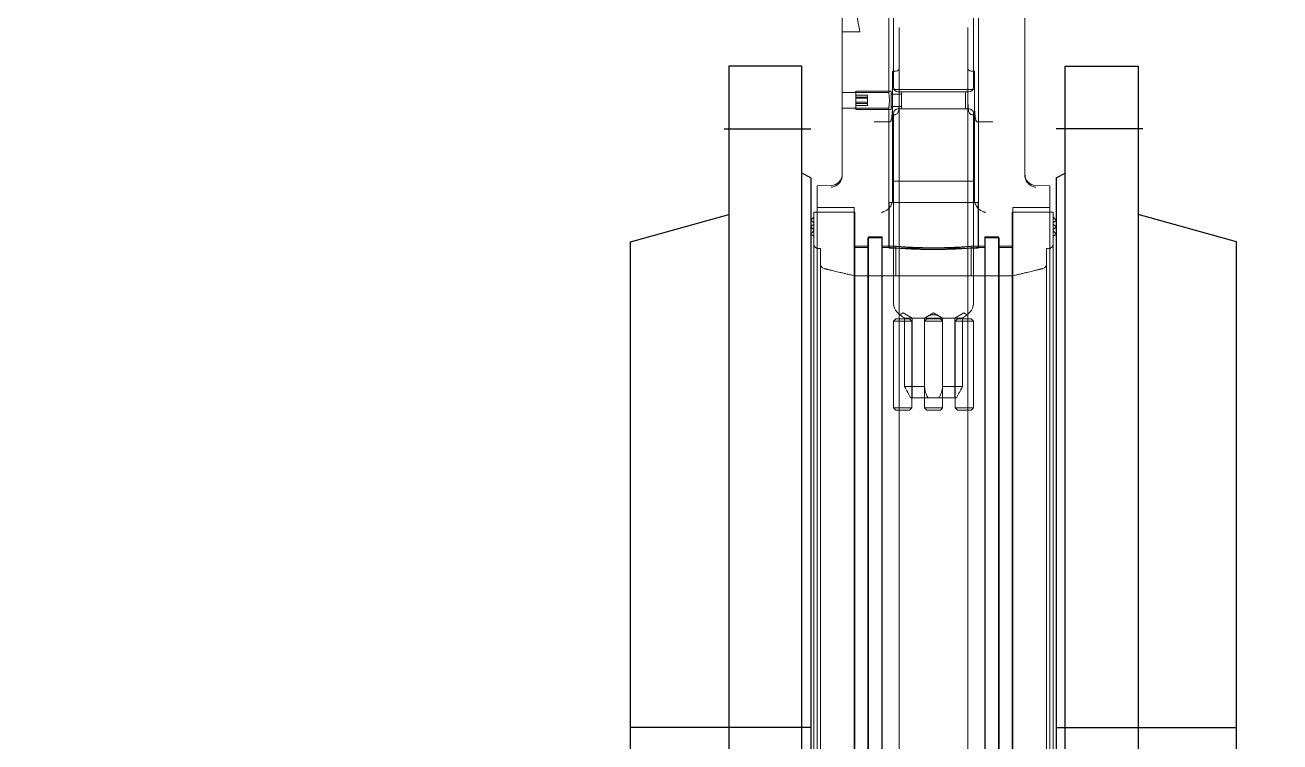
# Model space of a CAD drawing. Header units: metres. Extents: x -2077 to 53851, y -33309 to 16054.
# Drawn here: x 48863 to 49413, y -7554 to -7240 of the extents above; entities that cross this region are included whole.
import ezdxf

# ---------------------------------------------------------------- set-up
doc = ezdxf.new("R2010")
doc.units = ezdxf.units.M

# ---------------------------------------------------------------- blocks, each defined once
blk = doc.blocks.new('A$C6430760E')
at = {"color": 0, "linetype": 'Continuous', "lineweight": 0, "extrusion": (2.28848e-17, 1, 0)}
for p, q in [((-19.65, 278.4), (-19.65, 375.7)), ((19.65, 210.5), (19.65, 375.7)), ((-40, 361.95), (-40, 305)), ((-17.5, 280.75), (-17.5, 341)), ((17.5, 280.75), (17.5, 341)), ((40, 328), (40, 242.22)), ((-40, 305), (-40, 242.22)), ((-40, 305), (-32.29, 305)), ((-15, 296.81), (-15, 298.92)), ((15, 298.92), (15, 296.81)), ((-15, 274.06), (-15, 296.81)), ((15, 296.81), (15, 274.06)), ((-16.4, 287.81), (-18, 287.81)), ((-18, 264.81), (-18, 287.81)), ((18, 287.81), (16.4, 287.81)), ((18, 264.81), (18, 287.81)), ((-40, 278.4), (-19.65, 278.4)), ((-34, 279), (-31.17, 279)), ((-34, 277.29), (-34, 275.87)), ((-29, 277.29), (-34, 277.29)), ((-34, 276.42), (-34, 277.29)), ((-29, 276.42), (-34, 276.42)), ((-34, 274.13), (-34, 276.42)), ((-29, 275.87), (-34, 275.87)), ((-34, 275.87), (-34, 273.58)), ((-31.17, 279), (-31.17, 279)), ((-31.17, 279), (-28.54, 279)), ((-29, 277.29), (-29, 275.87)), ((-29, 276.42), (-29, 277.29)), ((-29, 274.13), (-29, 276.42)), ((-29, 275.87), (-29, 273.58)), ((-28.54, 279), (-28.54, 279)), ((-28.54, 279), (-18.5, 279)), ((18, 279.71), (-18, 279.71)), ((-18, 277.75), (-14.5, 277.75)), ((-15.5, 278.75), (0, 278.75)), ((-14, 271.25), (-14, 278.75)), ((0, 278.75), (15.5, 278.75)), ((14, 271.25), (14, 278.75)), ((-40, 271.6), (-19.65, 271.6)), ((-34, 272.71), (-34, 274.13)), ((-29, 274.13), (-34, 274.13)), ((-29, 273.58), (-34, 273.58)), ((-34, 273.58), (-34, 272.71)), ((-29, 272.71), (-34, 272.71)), ((-34, 271), (-29.64, 271)), ((-29.64, 271), (-29.64, 271)), ((-29.64, 271), (-27.04, 271)), ((-29, 272.71), (-29, 274.13)), ((-29, 273.58), (-29, 272.71)), ((-27.04, 271), (-27.04, 271)), ((-27.04, 271), (-18.5, 271)), ((-19.65, 210.5), (-19.65, 271.6)), ((-18, 272.25), (-14.5, 272.25)), ((-15.5, 271.25), (0, 271.25)), ((-15, 230.29), (-15, 274.06)), ((0, 271.25), (15.5, 271.25)), ((15, 274.06), (15, 230.29)), ((-26, 265.5), (-19.15, 265.5)), ((-17.82, 268.56), (-18, 268.56)), ((-18, 231.42), (-18, 264.81)), ((-17.82, 268.56), (-17.82, 268.56)), ((-17.5, 185.77), (-17.5, 269.25)), ((17.5, 185.77), (17.5, 269.25)), ((18, 268.56), (17.82, 268.56)), ((18, 231.42), (18, 264.81)), ((19.15, 265.5), (26, 265.5)), ((-51, 237.5), (-44.83, 237.72)), ((-51, 237.5), (-51, 0)), ((18, 239.55), (-18, 239.55)), ((51, 237.5), (44.83, 237.72)), ((51, 237.5), (51, 0)), ((-52.5, 226), (-52.5, 0)), ((-52.5, 226), (-51, 226)), ((-51, 228), (-34.75, 228)), ((-51, 226), (-34.5, 226)), ((-34.75, 228), (-34.75, 0)), ((-34.5, 226), (-34.5, 0)), ((-19.5, 230.15), (0, 230.15)), ((-19.5, 227.66), (-19.5, 230.15)), ((-19.5, 227.66), (-19.5, 227.66)), ((-19.5, 210.15), (-19.5, 227.66)), ((-17.5, 210.15), (-17.5, 230.15)), ((-15, 216.54), (-15, 230.29)), ((0, 230.15), (19.5, 230.15)), ((15, 230.29), (15, 216.54)), ((17.5, 210.15), (17.5, 230.15)), ((19.5, 227.66), (19.5, 230.15)), ((19.5, 227.66), (19.5, 227.66)), ((19.5, 210.15), (19.5, 227.66)), ((34.5, 226), (34.5, 0)), ((34.5, 226), (51, 226)), ((34.75, 228), (34.75, 0)), ((34.75, 228), (51, 228)), ((51, 226), (52.5, 226)), ((52.5, 226), (52.5, 0)), ((-53.75, 222.5), (-52.5, 223.75)), ((-53.75, 222.5), (-53.75, 0)), ((-52.5, 221.25), (-53.75, 222.5)), ((-53.75, 219.5), (-52.5, 220.75)), ((53.75, 222.5), (52.5, 223.75)), ((52.5, 221.25), (53.75, 222.5)), ((53.75, 219.5), (52.5, 220.75)), ((53.75, 222.5), (53.75, 0)), ((-52.5, 218.25), (-53.75, 219.5)), ((-53.75, 216.5), (-52.5, 217.75)), ((-52.5, 215.25), (-53.75, 216.5)), ((-28.78, 214.7), (-28.78, 0)), ((-28.78, 214.7), (-22.58, 214.7)), ((-28.5, 215.2), (-28.5, 0)), ((-28.5, 215.2), (-22.5, 215.2)), ((-22.58, 214.7), (-22.58, 0)), ((-22.5, 215.2), (-22.5, 0)), ((-15, -216.54), (-15, 216.54)), ((15, 216.54), (15, -216.54)), ((22.5, 215.2), (22.5, 0)), ((22.5, 215.2), (28.5, 215.2)), ((22.58, 214.7), (22.58, 0)), ((22.58, 214.7), (28.78, 214.7)), ((28.5, 215.2), (28.5, 0)), ((28.78, 214.7), (28.78, 0)), ((52.5, 218.25), (53.75, 219.5)), ((53.75, 216.5), (52.5, 217.75)), ((52.5, 215.25), (53.75, 216.5)), ((-50.5, 210), (-49.5, 210)), ((-49.5, 210), (-49.5, 0)), ((-34.75, 210.5), (-28.78, 210.5)), ((-34.5, 211), (-28.5, 211)), ((-22.58, 210.5), (-19.65, 210.5)), ((-22.5, 211), (-16.5, 211)), ((-19.5, 210.15), (0, 210.15)), ((-16.5, 198), (-16.5, 211)), ((0, 210.15), (19.5, 210.15)), ((16.5, 198), (16.5, 211)), ((16.5, 211), (22.5, 211)), ((19.65, 210.5), (22.58, 210.5)), ((28.5, 211), (34.5, 211)), ((28.78, 210.5), (34.75, 210.5)), ((49.5, 210), (49.5, 0)), ((49.5, 210), (50.5, 210)), ((34.5, 198), (-34.5, 198)), ((-14.78, 180.98), (-16.04, 182.24)), ((-13.35, 181.81), (-14.78, 180.98)), ((-13.35, 181.81), (-9.35, 179.5)), ((0, 181.81), (-3.24, 179.94)), ((0, 181.81), (3.24, 179.94)), ((13.35, 181.81), (9.35, 179.5)), ((13.35, 181.81), (14.78, 180.98)), ((14.78, 180.98), (16.04, 182.24)), ((-16.55, 179.22), (-17.55, 178.22)), ((-17.55, 178.22), (-14.14, 178.22)), ((-17.55, 140.22), (-17.55, 178.22)), ((-16.55, 179.22), (-14, 179.22)), ((-14.14, 178.22), (-9.55, 178.22)), ((-14, 179.22), (-10.55, 179.22)), ((-12.7, 179.5), (-12.7, 149.5)), ((-12.7, 179.5), (-3.95, 179.5)), ((-10.55, 179.22), (-9.55, 178.22)), ((-9.55, 140.22), (-9.55, 178.22)), ((-9.35, 144.5), (-9.35, 179.5)), ((-3, 179.22), (-4, 178.22)), ((-4, 178.22), (-1.02, 178.22)), ((-4, 140.22), (-4, 178.22)), ((-3.95, 149.5), (-3.95, 179.5)), ((0, 179.5), (-3.95, 179.5)), ((-3.24, 179.94), (-3.24, 179.94)), ((-3, 179.22), (-0.76, 179.22)), ((-1.02, 178.22), (4, 178.22)), ((-0.76, 179.22), (3, 179.22)), ((3.95, 179.5), (0, 179.5)), ((3, 179.22), (4, 178.22)), ((3.95, 179.5), (3.95, 149.5)), ((3.95, 179.5), (12.7, 179.5)), ((4, 140.22), (4, 178.22)), ((9.35, 144.5), (9.35, 179.5)), ((10.55, 179.22), (9.55, 178.22)), ((9.55, 178.22), (12.96, 178.22)), ((9.55, 140.22), (9.55, 178.22)), ((10.55, 179.22), (13.1, 179.22)), ((12.7, 149.5), (12.7, 179.5)), ((12.96, 178.22), (17.55, 178.22)), ((13.1, 179.22), (16.55, 179.22)), ((16.55, 179.22), (17.55, 178.22)), ((17.55, 140.22), (17.55, 178.22)), ((-12.7, 149.5), (-3.95, 149.5)), ((3.95, 149.5), (12.7, 149.5)), ((-10.14, 144.5), (-2.38, 144.5)), ((2.38, 144.5), (-2.38, 144.5)), ((2.38, 144.5), (10.14, 144.5)), ((-17.55, 140.22), (-14.14, 140.22)), ((-16.55, 139.22), (-17.55, 140.22)), ((-16.55, 139.22), (-14, 139.22)), ((-14.14, 140.22), (-9.55, 140.22)), ((-14, 139.22), (-10.55, 139.22)), ((-10.55, 139.22), (-9.55, 140.22)), ((-4, 140.22), (-1.02, 140.22)), ((-3, 139.22), (-4, 140.22)), ((-3, 139.22), (-0.76, 139.22)), ((-1.02, 140.22), (4, 140.22)), ((-0.76, 139.22), (3, 139.22)), ((3, 139.22), (4, 140.22)), ((9.55, 140.22), (12.96, 140.22)), ((10.55, 139.22), (9.55, 140.22)), ((10.55, 139.22), (13.1, 139.22)), ((12.96, 140.22), (17.55, 140.22)), ((13.1, 139.22), (16.55, 139.22)), ((16.55, 139.22), (17.55, 140.22)), ((-53.75, 0), (-53.75, -222.5)), ((-52.5, 0), (-52.5, -226)), ((-51, 0), (-51, -237.5)), ((-49.5, 0), (-49.5, -210)), ((-34.75, 0), (-34.75, -228)), ((-34.5, 0), (-34.5, -226)), ((-28.78, 0), (-28.78, -214.7)), ((-28.5, 0), (-28.5, -215.2)), ((-22.58, 0), (-22.58, -214.7)), ((-22.5, 0), (-22.5, -215.2)), ((22.5, 0), (22.5, -215.2)), ((22.58, 0), (22.58, -214.7)), ((28.5, 0), (28.5, -215.2)), ((28.78, 0), (28.78, -214.7)), ((34.5, 0), (34.5, -226)), ((34.75, 0), (34.75, -228)), ((49.5, 0), (49.5, -210)), ((51, 0), (51, -237.5)), ((52.5, 0), (52.5, -226)), ((53.75, 0), (53.75, -222.5))]:
    blk.add_line(p, q, dxfattribs=at)
at = {"color": 0, "linetype": 'Continuous', "lineweight": 0}
for centre, radius, start, end in [((-16.4, 289.21), 1.4, 270, 0), ((16.4, 289.21), 1.4, 180, 270), ((-15.5, 280.75), 2, 180, 270), ((15.5, 280.75), 2, 270, 0), ((-15.5, 269.25), 2, 90, 180), ((15.5, 269.25), 2, 0, 90), ((-45, 242.71), 5, 272, 0), ((45, 242.71), 5, 180, 268), ((-50.5, 212), 2, 180, 270), ((50.5, 212), 2, 270, 0), ((-47.5, 203.19), 2, 180, 256.4645), ((47.5, 203.19), 2, 283.5355, 0), ((-12.5, 185.77), 5, 180, 225), ((12.5, 185.77), 5, 315, 0)]:
    blk.add_arc(centre, radius, start, end, dxfattribs=at)
for centre, major_axis, ratio, start_param, end_param in [((-34, 275), (0, -4), 0.000019, 1.957862, 5.099455), ((-34, 275), (0, -4), 0.000019, 5.099455, 8.241048), ((-18.5, 275), (0, -4), 0.000019, 1.957862, 5.099455), ((-18.5, 275), (0, -4), 0.000019, 5.099455, 8.241048), ((-17.18, 270.04), (-0.36, 1.35), 0.53579, 3.141704, 3.141705), ((-17.18, 270.04), (-0.36, 1.35), 0.53579, 3.141704, 3.141705), ((17.18, 270.04), (0.36, 1.35), 0.53579, 3.14148, 3.141482), ((17.18, 270.04), (0.36, 1.35), 0.53579, 3.14148, 3.141482)]:
    blk.add_ellipse(centre, major_axis=major_axis, ratio=ratio, start_param=start_param, end_param=end_param, dxfattribs=at)
for points in [[(-32.29, 305), (-33.27, 310.16), (-34.24, 315.33), (-35.2, 320.5)], [(-26, 265.5), (-26, 265.5), (-26.01, 265.5), (-26.01, 265.5)], [(-16.82, 268.69), (-17.15, 268.6), (-17.49, 268.56), (-17.82, 268.56)], [(-17.82, 268.56), (-17.82, 268.56), (-17.82, 268.56), (-17.82, 268.56)], [(17.82, 268.56), (17.49, 268.56), (17.15, 268.6), (16.82, 268.69)], [(17.82, 268.56), (17.82, 268.56), (17.82, 268.56), (17.82, 268.56)], [(26.01, 265.5), (26.01, 265.5), (26, 265.5), (26, 265.5)], [(-40, 242.22), (-40, 242.15), (-40, 242.09), (-40, 242.02)], [(40, 242.02), (40, 242.09), (40, 242.15), (40, 242.22)], [(-13.35, 179.94), (-13.14, 179.8), (-12.93, 179.65), (-12.7, 179.5)], [(12.7, 179.5), (12.93, 179.65), (13.14, 179.8), (13.35, 179.94)]]:
    blk.add_open_spline(points, degree=3, dxfattribs=at)
for points, knots in [([(-15, 298.92), (-15, 299.09), (-15, 299.41), (-15, 300.08), (-15, 300.34), (-15, 300.92), (-15, 301.24), (-15, 301.94), (-15, 302.32), (-15, 303.13), (-15, 303.56), (-15, 304.46), (-15, 304.93), (-15, 305.92), (-15, 306.43), (-15, 306.96)], [0, 0, 0, 0, 0.00330021, 0.00330021, 0.00495031, 0.00495031, 0.00660042, 0.00660042, 0.00825052, 0.00825052, 0.00990063, 0.00990063, 0.01155073, 0.01155073, 0.01320084, 0.01320084, 0.01320084, 0.01320084]), ([(15, 306.96), (15, 306.43), (15, 305.92), (15, 304.94), (15, 304.47), (15, 303.56), (15, 303.13), (15, 302.32), (15, 301.94), (15, 301.42), (15, 301.25), (15, 300.93), (15, 300.78), (15, 300.34), (15, 300.08), (15, 299.64), (15, 299.45), (15, 299.13), (15, 299.01), (15, 298.92)], [0.00357941, 0.00357941, 0.00357941, 0.00357941, 0.00522775, 0.00522775, 0.00687608, 0.00687608, 0.00852442, 0.00852442, 0.01017275, 0.01017275, 0.01099692, 0.01099692, 0.01182109, 0.01182109, 0.01346942, 0.01346942, 0.01511776, 0.01511776, 0.01676609, 0.01676609, 0.01676609, 0.01676609]), ([(-19.65, 271.6), (-19.65, 271.6), (-19.65, 271.62), (-19.63, 271.71), (-19.62, 271.77), (-19.59, 271.95), (-19.58, 272.05), (-19.54, 272.3), (-19.52, 272.44), (-19.48, 272.75), (-19.46, 272.92), (-19.43, 273.3), (-19.41, 273.49), (-19.38, 273.9), (-19.37, 274.12), (-19.36, 274.56), (-19.35, 274.78), (-19.35, 275.22), (-19.36, 275.45), (-19.37, 275.88), (-19.38, 276.1), (-19.41, 276.51), (-19.43, 276.71), (-19.46, 277.07), (-19.48, 277.25), (-19.52, 277.56), (-19.54, 277.7), (-19.58, 277.95), (-19.59, 278.06), (-19.62, 278.23), (-19.63, 278.29), (-19.65, 278.38), (-19.65, 278.4), (-19.65, 278.4)], [0, 0, 0, 0, 0.00066563, 0.00066563, 0.00133125, 0.00133125, 0.00199688, 0.00199688, 0.0026625, 0.0026625, 0.00332813, 0.00332813, 0.00399375, 0.00399375, 0.00465938, 0.00465938, 0.005325, 0.005325, 0.00599063, 0.00599063, 0.00665625, 0.00665625, 0.00732188, 0.00732188, 0.0079875, 0.0079875, 0.00865313, 0.00865313, 0.00931875, 0.00931875, 0.00998438, 0.00998438, 0.01065001, 0.01065001, 0.01065001, 0.01065001]), ([(-19.65, 278.4), (-19.65, 278.4), (-19.65, 278.38), (-19.63, 278.29), (-19.62, 278.23), (-19.59, 278.06), (-19.58, 277.95), (-19.54, 277.7), (-19.52, 277.56), (-19.48, 277.25), (-19.46, 277.07), (-19.43, 276.71), (-19.41, 276.51), (-19.38, 276.1), (-19.37, 275.88), (-19.36, 275.45), (-19.35, 275.23), (-19.35, 274.78), (-19.36, 274.56), (-19.37, 274.12), (-19.38, 273.9), (-19.41, 273.49), (-19.43, 273.3), (-19.46, 272.93), (-19.48, 272.75), (-19.52, 272.44), (-19.54, 272.3), (-19.58, 272.05), (-19.59, 271.95), (-19.62, 271.78), (-19.63, 271.71), (-19.65, 271.62), (-19.65, 271.6), (-19.65, 271.6)], [0.01065001, 0.01065001, 0.01065001, 0.01065001, 0.01131546, 0.01131546, 0.01198092, 0.01198092, 0.01264638, 0.01264638, 0.01331184, 0.01331184, 0.0139773, 0.0139773, 0.01464275, 0.01464275, 0.01530821, 0.01530821, 0.01597367, 0.01597367, 0.01663913, 0.01663913, 0.01730459, 0.01730459, 0.01797004, 0.01797004, 0.0186355, 0.0186355, 0.01930096, 0.01930096, 0.01996642, 0.01996642, 0.02063188, 0.02063188, 0.02129734, 0.02129734, 0.02129734, 0.02129734]), ([(-18.5, 276.23), (-18.5, 276.55), (-18.5, 276.86), (-18.5, 277.39), (-18.5, 277.61), (-18.5, 277.97), (-18.5, 278.1), (-18.5, 278.19), (-18.5, 278.21), (-18.5, 278.23), (-18.5, 278.24), (-18.5, 278.24), (-18.5, 278.25), (-18.5, 278.25), (-18.5, 278.25), (-18.5, 278.25), (-18.5, 278.25), (-18.5, 278.25), (-18.5, 278.25), (-18.5, 278.25), (-18.5, 278.25), (-18.5, 278.25), (-18.5, 278.25), (-18.5, 278.25), (-18.5, 278.25), (-18.5, 278.24), (-18.5, 278.24), (-18.5, 278.24), (-18.5, 278.24), (-18.5, 278.22), (-18.5, 278.2), (-18.49, 278.16), (-18.49, 278.15), (-18.47, 278.08), (-18.45, 278.03), (-18.39, 277.94), (-18.36, 277.9), (-18.27, 277.83), (-18.23, 277.8), (-18.13, 277.76), (-18.07, 277.75), (-18.01, 277.75), (-18.01, 277.75), (-18, 277.75)], [0, 0, 0, 0, 1.053939, 1.053939, 2.088838, 2.088838, 3.124406, 3.124406, 3.422396, 3.422396, 3.595957, 3.595957, 3.72611, 3.72611, 3.774909, 3.774909, 3.786733, 3.786733, 3.811514, 3.811514, 3.81838, 3.81838, 3.824911, 3.824911, 3.828201, 3.828201, 3.831519, 3.831519, 3.838138, 3.838138, 3.890573, 3.890573, 3.946277, 3.946277, 4.107791, 4.107791, 4.267025, 4.267025, 4.426346, 4.426346, 4.585664, 4.585664, 4.606388, 4.606388, 4.606388, 4.606388]), ([(-18, 272.25), (-18.05, 272.25), (-18.11, 272.24), (-18.21, 272.21), (-18.26, 272.18), (-18.34, 272.12), (-18.38, 272.08), (-18.44, 271.99), (-18.46, 271.94), (-18.49, 271.87), (-18.49, 271.84), (-18.5, 271.8), (-18.5, 271.79), (-18.5, 271.77), (-18.5, 271.76), (-18.5, 271.76), (-18.5, 271.76), (-18.5, 271.76), (-18.5, 271.76), (-18.5, 271.75), (-18.5, 271.75), (-18.5, 271.75), (-18.5, 271.75), (-18.5, 271.75), (-18.5, 271.75), (-18.5, 271.75), (-18.5, 271.75), (-18.5, 271.75), (-18.5, 271.75), (-18.5, 271.75), (-18.5, 271.75), (-18.5, 271.76), (-18.5, 271.77), (-18.5, 271.84), (-18.5, 271.94), (-18.5, 272.24), (-18.5, 272.45), (-18.5, 272.94), (-18.5, 273.22), (-18.5, 273.84), (-18.5, 274.18), (-18.5, 274.86), (-18.5, 275.21), (-18.5, 275.78), (-18.5, 276.01), (-18.5, 276.23)], [0, 0, 0, 0, 0.162146, 0.162146, 0.321362, 0.321362, 0.480684, 0.480684, 0.640002, 0.640002, 0.718889, 0.718889, 0.758688, 0.758688, 0.773311, 0.773311, 0.776659, 0.776659, 0.778675, 0.778675, 0.782761, 0.782761, 0.790833, 0.790833, 0.802966, 0.802966, 0.819614, 0.819614, 0.839344, 0.839344, 0.94847, 0.94847, 1.276203, 1.276203, 2.26981, 2.26981, 3.306434, 3.306434, 4.341928, 4.341928, 5.377486, 5.377486, 6.413048, 6.413048, 7.112777, 7.112777, 7.112777, 7.112777]), ([(-15, 275.71), (-15, 274.53), (-15.11, 273.32), (-15.22, 271.64), (-15.24, 271.19), (-15.26, 270.74)], [0, 0, 0, 0, 3.902743, 3.902743, 5.303529, 5.303529, 5.303529, 5.303529]), ([(-15, 275.71), (-15, 274.53), (-15.11, 273.32), (-15.22, 271.64), (-15.24, 271.19), (-15.26, 270.74)], [0, 0, 0, 0, 3.903718, 3.903718, 5.303528, 5.303528, 5.303528, 5.303528]), ([(-14.5, 277.75), (-14.45, 277.75), (-14.39, 277.74), (-14.29, 277.71), (-14.24, 277.68), (-14.16, 277.62), (-14.12, 277.58), (-14.06, 277.49), (-14.03, 277.44), (-14.01, 277.37), (-14.01, 277.34), (-14, 277.3), (-14, 277.29), (-14, 277.27), (-14, 277.26), (-14, 277.26), (-14, 277.26), (-14, 277.25), (-14, 277.25), (-14, 277.25), (-14, 277.25), (-14, 277.25), (-14, 277.25), (-14, 277.25), (-14, 277.25), (-14, 277.25), (-14, 277.25), (-14, 277.25), (-14, 277.24), (-14, 277.23), (-14, 277.2), (-14, 277.09), (-14, 276.99), (-14, 276.71), (-14, 276.54), (-14, 276.2), (-14, 276.03), (-14, 275.85)], [0, 0, 0, 0, 0.162146, 0.162146, 0.321362, 0.321362, 0.480684, 0.480684, 0.640002, 0.640002, 0.718889, 0.718889, 0.758723, 0.758723, 0.773679, 0.773679, 0.777736, 0.777736, 0.779759, 0.779759, 0.783851, 0.783851, 0.791898, 0.791898, 0.807284, 0.807284, 0.853422, 0.853422, 0.991892, 0.991892, 1.408917, 1.408917, 2.135945, 2.135945, 2.852622, 2.852622, 3.429546, 3.429546, 3.429546, 3.429546]), ([(-14, 275.85), (-14, 275.62), (-14, 275.38), (-14, 274.9), (-14, 274.66), (-14, 274.19), (-14, 273.97), (-14, 273.57), (-14, 273.39), (-14, 273.09), (-14, 272.97), (-14, 272.81), (-14, 272.76), (-14, 272.75), (-14, 272.75), (-14, 272.75), (-14, 272.75), (-14, 272.75), (-14, 272.75), (-14, 272.75), (-14, 272.75), (-14, 272.74), (-14, 272.74), (-14, 272.74), (-14, 272.74), (-14, 272.72), (-14, 272.71), (-14.01, 272.67), (-14.01, 272.65), (-14.03, 272.57), (-14.05, 272.52), (-14.11, 272.43), (-14.15, 272.39), (-14.23, 272.32), (-14.28, 272.3), (-14.38, 272.26), (-14.44, 272.25), (-14.5, 272.25)], [0, 0, 0, 0, 0.729664, 0.729664, 1.446145, 1.446145, 2.1631, 2.1631, 2.880039, 2.880039, 3.596987, 3.596987, 4.313943, 4.313943, 4.359413, 4.359413, 4.376481, 4.376481, 4.381022, 4.381022, 4.383301, 4.383301, 4.385578, 4.385578, 4.39481, 4.39481, 4.430894, 4.430894, 4.509983, 4.509983, 4.671039, 4.671039, 4.830293, 4.830293, 4.989613, 4.989613, 5.161125, 5.161125, 5.161125, 5.161125]), ([(15.26, 270.74), (15.21, 272.07), (15.08, 273.38), (15.01, 275), (15, 275.36), (15, 275.71)], [0, 0, 0, 0, 4.146182, 4.146182, 5.302972, 5.302972, 5.302972, 5.302972]), ([(15.26, 270.74), (15.21, 272.07), (15.08, 273.38), (15.01, 275), (15, 275.36), (15, 275.71)], [0, 0, 0, 0, 4.145578, 4.145578, 5.302973, 5.302973, 5.302973, 5.302973]), ([(-19.15, 265.5), (-19.06, 265.5), (-18.98, 265.55), (-18.84, 265.68), (-18.79, 265.76), (-18.7, 265.93), (-18.66, 266.03), (-18.59, 266.22), (-18.55, 266.32), (-18.41, 266.82), (-18.34, 267.24), (-18.22, 268.09), (-18.18, 268.52), (-18.11, 269.38), (-18.08, 269.82), (-18.06, 270.25)], [0, 0, 0, 0, 0.000338152, 0.000338152, 0.000676305, 0.000676305, 0.001014457, 0.001014457, 0.001352609, 0.001352609, 0.002705218, 0.002705218, 0.004057828, 0.004057828, 0.005410437, 0.005410437, 0.005410437, 0.005410437]), ([(-18.06, 270.25), (-18.08, 269.82), (-18.11, 269.38), (-18.18, 268.52), (-18.22, 268.09), (-18.31, 267.46), (-18.34, 267.25), (-18.42, 266.83), (-18.47, 266.63), (-18.55, 266.33), (-18.58, 266.23), (-18.65, 266.04), (-18.69, 265.94), (-18.79, 265.76), (-18.84, 265.68), (-18.97, 265.55), (-19.06, 265.5), (-19.15, 265.5)], [-0.001522228, -0.001522228, -0.001522228, -0.001522228, -0.000190154, -0.000190154, 0.001141919, 0.001141919, 0.001807956, 0.001807956, 0.002473993, 0.002473993, 0.002807011, 0.002807011, 0.00314003, 0.00314003, 0.003473048, 0.003473048, 0.003806066, 0.003806066, 0.003806066, 0.003806066]), ([(-18, 268.95), (-18, 269.02), (-18.01, 269.11), (-18.02, 269.3), (-18.03, 269.4), (-18.05, 269.63), (-18.06, 269.75), (-18.07, 270), (-18.06, 270.13), (-18.06, 270.25)], [0, 0, 0, 0, 0.000376413, 0.000376413, 0.000752826, 0.000752826, 0.001129239, 0.001129239, 0.001505652, 0.001505652, 0.001505652, 0.001505652]), ([(-18.06, 270.25), (-18.06, 270.13), (-18.07, 270), (-18.06, 269.75), (-18.05, 269.63), (-18.03, 269.4), (-18.02, 269.3), (-18.01, 269.11), (-18, 269.02), (-18, 268.95)], [0, 0, 0, 0, 0.000376764, 0.000376764, 0.000753529, 0.000753529, 0.001130293, 0.001130293, 0.001507057, 0.001507057, 0.001507057, 0.001507057]), ([(-15.26, 270.74), (-15.27, 270.46), (-15.32, 270.17), (-15.52, 269.68), (-15.66, 269.45), (-15.99, 269.1), (-16.18, 268.96), (-16.52, 268.79), (-16.67, 268.73), (-16.82, 268.69)], [0, 0, 0, 0, 0.855246, 0.855246, 1.652297, 1.652297, 2.342297, 2.342297, 2.841712, 2.841712, 2.841712, 2.841712]), ([(-15.26, 270.74), (-15.27, 270.46), (-15.32, 270.18), (-15.52, 269.68), (-15.66, 269.45), (-15.99, 269.1), (-16.17, 268.96), (-16.52, 268.79), (-16.67, 268.73), (-16.82, 268.69)], [0, 0, 0, 0, 0.853449, 0.853449, 1.650743, 1.650743, 2.340581, 2.340581, 2.841724, 2.841724, 2.841724, 2.841724]), ([(16.82, 268.69), (16.55, 268.76), (16.28, 268.89), (15.86, 269.21), (15.7, 269.4), (15.47, 269.79), (15.38, 269.99), (15.29, 270.38), (15.27, 270.56), (15.26, 270.74)], [0, 0, 0, 0, 0.89232, 0.89232, 1.626964, 1.626964, 2.295156, 2.295156, 2.841416, 2.841416, 2.841416, 2.841416]), ([(16.82, 268.69), (16.55, 268.76), (16.28, 268.89), (15.86, 269.21), (15.7, 269.4), (15.47, 269.79), (15.38, 270), (15.29, 270.38), (15.27, 270.56), (15.26, 270.74)], [0, 0, 0, 0, 0.893155, 0.893155, 1.627755, 1.627755, 2.296172, 2.296172, 2.841399, 2.841399, 2.841399, 2.841399]), ([(18.06, 270.25), (18.06, 270.13), (18.07, 270), (18.06, 269.75), (18.05, 269.63), (18.03, 269.4), (18.02, 269.3), (18.01, 269.11), (18, 269.02), (18, 268.95)], [0, 0, 0, 0, 0.000376764, 0.000376764, 0.000753529, 0.000753529, 0.001130293, 0.001130293, 0.001507057, 0.001507057, 0.001507057, 0.001507057]), ([(18, 268.95), (18, 269.02), (18.01, 269.11), (18.02, 269.3), (18.03, 269.4), (18.05, 269.63), (18.06, 269.75), (18.07, 270), (18.06, 270.13), (18.06, 270.25)], [0, 0, 0, 0, 0.000376413, 0.000376413, 0.000752826, 0.000752826, 0.001129239, 0.001129239, 0.001505652, 0.001505652, 0.001505652, 0.001505652]), ([(18.06, 270.25), (18.08, 269.82), (18.11, 269.38), (18.18, 268.52), (18.22, 268.09), (18.31, 267.46), (18.34, 267.25), (18.42, 266.83), (18.47, 266.63), (18.55, 266.33), (18.58, 266.23), (18.65, 266.04), (18.69, 265.94), (18.79, 265.76), (18.84, 265.68), (18.97, 265.55), (19.06, 265.5), (19.15, 265.5)], [-0.001522228, -0.001522228, -0.001522228, -0.001522228, -0.000190154, -0.000190154, 0.001141919, 0.001141919, 0.001807956, 0.001807956, 0.002473993, 0.002473993, 0.002807011, 0.002807011, 0.00314003, 0.00314003, 0.003473048, 0.003473048, 0.003806066, 0.003806066, 0.003806066, 0.003806066]), ([(19.15, 265.5), (19.06, 265.5), (18.98, 265.55), (18.84, 265.68), (18.79, 265.76), (18.7, 265.93), (18.66, 266.03), (18.59, 266.22), (18.55, 266.32), (18.41, 266.82), (18.34, 267.24), (18.22, 268.09), (18.18, 268.52), (18.11, 269.38), (18.08, 269.82), (18.06, 270.25)], [0, 0, 0, 0, 0.000338152, 0.000338152, 0.000676305, 0.000676305, 0.001014457, 0.001014457, 0.001352609, 0.001352609, 0.002705218, 0.002705218, 0.004057828, 0.004057828, 0.005410437, 0.005410437, 0.005410437, 0.005410437]), ([(-44.83, 236.87), (-44.28, 236.93), (-43.74, 237.08), (-42.97, 237.44), (-42.71, 237.57), (-42.22, 237.9), (-41.98, 238.09), (-41.52, 238.51), (-41.3, 238.75), (-40.9, 239.27), (-40.72, 239.57), (-40.48, 240.04), (-40.41, 240.2), (-40.28, 240.54), (-40.22, 240.72), (-40.08, 241.26), (-40.02, 241.63), (-40, 242.02)], [-0.000014142, -0.000014142, -0.000014142, -0.000014142, 0.002277149, 0.002277149, 0.003422794, 0.003422794, 0.004568439, 0.004568439, 0.005714085, 0.005714085, 0.00685973, 0.00685973, 0.007432553, 0.007432553, 0.008005376, 0.008005376, 0.009151021, 0.009151021, 0.009151021, 0.009151021]), ([(-44.83, 236.87), (-44.28, 236.93), (-43.74, 237.08), (-42.97, 237.44), (-42.71, 237.57), (-42.22, 237.9), (-41.98, 238.09), (-41.52, 238.51), (-41.3, 238.75), (-40.9, 239.27), (-40.72, 239.57), (-40.48, 240.04), (-40.41, 240.2), (-40.28, 240.54), (-40.22, 240.72), (-40.08, 241.26), (-40.02, 241.63), (-40, 242.02)], [-0.000014142, -0.000014142, -0.000014142, -0.000014142, 0.002277149, 0.002277149, 0.003422794, 0.003422794, 0.004568439, 0.004568439, 0.005714085, 0.005714085, 0.00685973, 0.00685973, 0.007432553, 0.007432553, 0.008005376, 0.008005376, 0.009151021, 0.009151021, 0.009151021, 0.009151021]), ([(40, 242.02), (40.02, 241.63), (40.08, 241.26), (40.22, 240.72), (40.28, 240.54), (40.41, 240.2), (40.48, 240.04), (40.72, 239.57), (40.9, 239.27), (41.3, 238.75), (41.52, 238.51), (41.98, 238.09), (42.22, 237.9), (42.71, 237.57), (42.97, 237.44), (43.48, 237.2), (43.75, 237.1), (44.15, 236.99), (44.28, 236.96), (44.55, 236.9), (44.69, 236.88), (44.83, 236.87)], [0, 0, 0, 0, 0.001138258, 0.001138258, 0.001707386, 0.001707386, 0.002276515, 0.002276515, 0.003414773, 0.003414773, 0.004553031, 0.004553031, 0.005691288, 0.005691288, 0.006829546, 0.006829546, 0.007967804, 0.007967804, 0.008536932, 0.008536932, 0.009106061, 0.009106061, 0.009106061, 0.009106061]), ([(40, 242.02), (40.02, 241.63), (40.08, 241.26), (40.22, 240.72), (40.28, 240.54), (40.41, 240.2), (40.48, 240.04), (40.72, 239.57), (40.9, 239.27), (41.3, 238.75), (41.52, 238.51), (41.98, 238.09), (42.22, 237.9), (42.71, 237.57), (42.97, 237.44), (43.48, 237.2), (43.75, 237.1), (44.15, 236.99), (44.28, 236.96), (44.55, 236.9), (44.69, 236.88), (44.83, 236.87)], [0, 0, 0, 0, 0.001138258, 0.001138258, 0.001707386, 0.001707386, 0.002276515, 0.002276515, 0.003414773, 0.003414773, 0.004553031, 0.004553031, 0.005691288, 0.005691288, 0.006829546, 0.006829546, 0.007967804, 0.007967804, 0.008536932, 0.008536932, 0.009106061, 0.009106061, 0.009106061, 0.009106061]), ([(-18, 231.42), (-18, 231.02), (-18.04, 230.63), (-18.21, 229.87), (-18.34, 229.49), (-18.66, 228.77), (-18.86, 228.44), (-19.22, 227.96), (-19.35, 227.81), (-19.63, 227.53), (-19.77, 227.4), (-19.92, 227.27)], [0, 0, 0, 0, 0.001175936, 0.001175936, 0.002351872, 0.002351872, 0.003527808, 0.003527808, 0.004115776, 0.004115776, 0.004703744, 0.004703744, 0.004703744, 0.004703744]), ([(-19.92, 227.27), (-19.62, 227.52), (-19.34, 227.81), (-18.87, 228.43), (-18.66, 228.77), (-18.34, 229.49), (-18.21, 229.86), (-18.04, 230.63), (-18, 231.03), (-18, 231.42)], [0.003149979, 0.003149979, 0.003149979, 0.003149979, 0.00432371, 0.00432371, 0.005497441, 0.005497441, 0.006671173, 0.006671173, 0.007844904, 0.007844904, 0.007844904, 0.007844904]), ([(19.92, 227.27), (19.62, 227.52), (19.34, 227.81), (18.87, 228.43), (18.66, 228.77), (18.34, 229.49), (18.21, 229.86), (18.04, 230.63), (18, 231.03), (18, 231.42)], [0.003149979, 0.003149979, 0.003149979, 0.003149979, 0.00432371, 0.00432371, 0.005497441, 0.005497441, 0.006671173, 0.006671173, 0.007844904, 0.007844904, 0.007844904, 0.007844904]), ([(18, 231.42), (18, 231.02), (18.04, 230.63), (18.21, 229.87), (18.34, 229.49), (18.66, 228.77), (18.86, 228.44), (19.22, 227.96), (19.35, 227.81), (19.63, 227.53), (19.77, 227.4), (19.92, 227.27)], [0, 0, 0, 0, 0.001175936, 0.001175936, 0.002351872, 0.002351872, 0.003527808, 0.003527808, 0.004115776, 0.004115776, 0.004703744, 0.004703744, 0.004703744, 0.004703744]), ([(-22.83, 225.84), (-22.7, 225.86), (-22.57, 225.9), (-22.32, 225.97), (-22.2, 226), (-21.83, 226.13), (-21.58, 226.24), (-21.09, 226.48), (-20.85, 226.61), (-20.38, 226.92), (-20.15, 227.09), (-19.92, 227.27)], [-0.000014143, -0.000014143, -0.000014143, -0.000014143, 0.00041195, 0.00041195, 0.000838043, 0.000838043, 0.001690229, 0.001690229, 0.002542415, 0.002542415, 0.003394601, 0.003394601, 0.003394601, 0.003394601]), ([(-19.92, 227.27), (-20.15, 227.09), (-20.38, 226.92), (-20.85, 226.61), (-21.09, 226.48), (-21.58, 226.24), (-21.83, 226.13), (-22.32, 225.96), (-22.57, 225.89), (-22.83, 225.84)], [0, 0, 0, 0, 0.000857722, 0.000857722, 0.001715443, 0.001715443, 0.002573165, 0.002573165, 0.003430887, 0.003430887, 0.003430887, 0.003430887]), ([(19.92, 227.27), (20.15, 227.09), (20.38, 226.92), (20.85, 226.61), (21.09, 226.48), (21.58, 226.24), (21.83, 226.13), (22.32, 225.96), (22.57, 225.89), (22.83, 225.84)], [0, 0, 0, 0, 0.000857722, 0.000857722, 0.001715443, 0.001715443, 0.002573165, 0.002573165, 0.003430887, 0.003430887, 0.003430887, 0.003430887]), ([(22.83, 225.84), (22.7, 225.86), (22.57, 225.9), (22.32, 225.97), (22.2, 226), (21.83, 226.13), (21.58, 226.24), (21.09, 226.48), (20.85, 226.61), (20.38, 226.92), (20.15, 227.09), (19.92, 227.27)], [-0.000014143, -0.000014143, -0.000014143, -0.000014143, 0.00041195, 0.00041195, 0.000838043, 0.000838043, 0.001690229, 0.001690229, 0.002542415, 0.002542415, 0.003394601, 0.003394601, 0.003394601, 0.003394601]), ([(0, 209.58), (-1.28, 209.58), (-2.56, 209.59), (-4.46, 209.63), (-5.09, 209.64), (-6.32, 209.68), (-6.92, 209.69), (-8.11, 209.74), (-8.69, 209.76), (-9.54, 209.8), (-9.82, 209.81), (-10.37, 209.84), (-10.65, 209.85), (-11.99, 209.92), (-12.98, 209.98), (-14.34, 210.07), (-14.77, 210.1), (-15.59, 210.16), (-15.98, 210.19), (-17.05, 210.27), (-17.65, 210.32), (-18.39, 210.39), (-18.61, 210.41), (-18.99, 210.44), (-19.14, 210.45), (-19.52, 210.49), (-19.65, 210.5), (-19.65, 210.5), (-19.65, 210.5), (-19.65, 210.5)], [0.06146829, 0.06146829, 0.06146829, 0.06146829, 0.06530916, 0.06530916, 0.0672296, 0.0672296, 0.06915003, 0.06915003, 0.07107047, 0.07107047, 0.07203069, 0.07203069, 0.0729909, 0.0729909, 0.07683178, 0.07683178, 0.07875221, 0.07875221, 0.08067265, 0.08067265, 0.08451352, 0.08451352, 0.08643395, 0.08643395, 0.08835439, 0.08835439, 0.09219526, 0.09219526, 0.09221031, 0.09221031, 0.09221031, 0.09221031]), ([(0, 210.35), (-1.09, 210.35), (-2.16, 210.36), (-3.75, 210.39), (-4.27, 210.4), (-5.31, 210.42), (-5.82, 210.43), (-7.32, 210.48), (-8.27, 210.51), (-9.61, 210.57), (-10.05, 210.59), (-10.89, 210.64), (-11.29, 210.66), (-12.43, 210.72), (-13.11, 210.76), (-14.02, 210.82), (-14.3, 210.84), (-14.81, 210.87), (-15.27, 210.91), (-15.63, 210.93), (-15.94, 210.96), (-16.08, 210.97), (-16.39, 210.99), (-16.5, 211), (-16.5, 211), (-16.47, 211), (-16.37, 210.99), (-16.29, 210.98), (-15.97, 210.96), (-15.66, 210.94), (-15.04, 210.89), (-14.81, 210.87), (-14.29, 210.84), (-14.02, 210.82), (-13.12, 210.76), (-12.44, 210.72), (-10.9, 210.63), (-10.07, 210.59), (-8.73, 210.53), (-8.26, 210.52), (-7.31, 210.48), (-6.81, 210.46), (-5.31, 210.42), (-4.29, 210.39), (-2.7, 210.37), (-2.16, 210.36), (-1.08, 210.36), (-0.54, 210.35), (0, 210.35)], [0, 0, 0, 0, 0.00322539, 0.00322539, 0.00483808, 0.00483808, 0.00645078, 0.00645078, 0.00967616, 0.00967616, 0.01128886, 0.01128886, 0.01290155, 0.01290155, 0.01612694, 0.01612694, 0.01773963, 0.01773963, 0.01935233, 0.02096502, 0.02096502, 0.02257772, 0.02257772, 0.0258031, 0.0258031, 0.0274158, 0.0274158, 0.02902849, 0.02902849, 0.03225388, 0.03225388, 0.03386657, 0.03386657, 0.03547927, 0.03547927, 0.03870466, 0.03870466, 0.04193004, 0.04193004, 0.04354274, 0.04354274, 0.04515543, 0.04515543, 0.04838082, 0.04838082, 0.04999351, 0.04999351, 0.05160621, 0.05160621, 0.05160621, 0.05160621]), ([(16.5, 211), (16.5, 211), (16.47, 211), (16.37, 210.99), (16.29, 210.98), (16.08, 210.97), (15.95, 210.96), (15.64, 210.93), (15.45, 210.92), (14.83, 210.88), (14.33, 210.84), (13.43, 210.78), (13.11, 210.76), (12.42, 210.72), (12.06, 210.7), (10.91, 210.64), (10.09, 210.59), (8.73, 210.53), (8.27, 210.52), (7.31, 210.48), (6.34, 210.45), (5.33, 210.42), (4.3, 210.4), (3.77, 210.39), (2.17, 210.36), (1.09, 210.35), (0, 210.35)], [0.07741633, 0.07741633, 0.07741633, 0.07741633, 0.07901567, 0.07901567, 0.08062799, 0.08062799, 0.08224031, 0.08224031, 0.08385263, 0.08385263, 0.08707728, 0.08707728, 0.0886896, 0.0886896, 0.09030192, 0.09030192, 0.09352656, 0.09352656, 0.09513888, 0.09513888, 0.0967512, 0.09836353, 0.09836353, 0.09997585, 0.09997585, 0.10320049, 0.10320049, 0.10320049, 0.10320049]), ([(0, 209.58), (1.3, 209.58), (2.58, 209.59), (4.46, 209.63), (5.08, 209.64), (6.32, 209.68), (6.93, 209.69), (8.72, 209.76), (9.85, 209.81), (11.45, 209.89), (11.97, 209.92), (12.97, 209.98), (13.44, 210.01), (14.8, 210.1), (15.62, 210.16), (16.51, 210.23), (16.69, 210.24), (17.02, 210.27), (17.18, 210.28), (17.63, 210.32), (17.91, 210.34), (18.4, 210.39), (18.61, 210.41), (18.89, 210.43), (18.98, 210.44), (19.14, 210.45), (19.21, 210.46), (19.52, 210.49), (19.65, 210.5), (19.65, 210.5), (19.62, 210.5), (19.49, 210.49), (19.4, 210.48), (19.02, 210.44), (18.65, 210.41), (17.91, 210.34), (17.63, 210.32), (17.02, 210.27), (16.69, 210.24), (15.63, 210.16), (14.81, 210.1), (12.98, 209.98), (11.99, 209.92), (10.39, 209.84), (9.84, 209.81), (8.7, 209.76), (8.12, 209.74), (6.33, 209.67), (5.11, 209.64), (3.22, 209.6), (2.58, 209.6), (1.28, 209.58), (0.64, 209.58), (0, 209.58)], [0, 0, 0, 0, 0.00384177, 0.00384177, 0.00576265, 0.00576265, 0.00768354, 0.00768354, 0.0115253, 0.0115253, 0.01344619, 0.01344619, 0.01536707, 0.01536707, 0.01920884, 0.01920884, 0.02016928, 0.02016928, 0.02112972, 0.02112972, 0.02305061, 0.02305061, 0.02497149, 0.02497149, 0.02593193, 0.02593193, 0.02689238, 0.02689238, 0.03073415, 0.03073415, 0.03265503, 0.03265503, 0.03457591, 0.03457591, 0.03841768, 0.03841768, 0.04033857, 0.04033857, 0.04225945, 0.04225945, 0.04610122, 0.04610122, 0.04994299, 0.04994299, 0.05186387, 0.05186387, 0.05378475, 0.05378475, 0.05762652, 0.05762652, 0.05954741, 0.05954741, 0.06146829, 0.06146829, 0.06146829, 0.06146829]), ([(-47.78, 201.2), (-47.84, 201.21), (-47.9, 201.23), (-47.96, 201.24), (-47.96, 201.24), (-47.97, 201.24), (-47.97, 201.24)], [0.00211655, 0.00211655, 0.00211655, 0.00211655, 0.004000007, 0.004000007, 0.004000007, 0.004090999, 0.004090999, 0.004090999, 0.004090999]), ([(47.97, 201.24), (47.97, 201.24), (47.96, 201.24), (47.96, 201.24), (47.9, 201.23), (47.84, 201.21), (47.78, 201.2)], [-0.000090993, -0.000090993, -0.000090993, -0.000090993, 0, 0, 0, 0.001883457, 0.001883457, 0.001883457, 0.001883457]), ([(-14.78, 180.98), (-14.78, 180.98), (-14.78, 180.98), (-14.78, 180.98), (-14.74, 180.95), (-14.57, 180.82), (-14.46, 180.73), (-14.19, 180.54), (-14.04, 180.42), (-13.71, 180.19), (-13.53, 180.07), (-13.35, 179.94)], [0.004820834, 0.004820834, 0.004820834, 0.004820834, 0.004825024, 0.004825024, 0.005768433, 0.005768433, 0.006711841, 0.006711841, 0.00765525, 0.00765525, 0.008598659, 0.008598659, 0.008598659, 0.008598659]), ([(-3.95, 179.5), (-3.69, 179.67), (-3.42, 179.84), (-2.85, 180.16), (-2.55, 180.32), (-1.9, 180.6), (-1.55, 180.73), (-0.99, 180.87), (-0.8, 180.91), (-0.41, 180.97), (-0.2, 180.98), (0, 180.98)], [0.000000469, 0.000000469, 0.000000469, 0.000000469, 0.00120556, 0.00120556, 0.002410651, 0.002410651, 0.003615743, 0.003615743, 0.004218289, 0.004218289, 0.004820834, 0.004820834, 0.004820834, 0.004820834]), ([(0, 180.98), (-0.2, 180.98), (-0.4, 180.97), (-0.8, 180.91), (-0.99, 180.87), (-1.55, 180.73), (-1.9, 180.6), (-2.55, 180.32), (-2.85, 180.16), (-3.42, 179.84), (-3.69, 179.67), (-3.95, 179.5)], [0.004820834, 0.004820834, 0.004820834, 0.004820834, 0.005424613, 0.005424613, 0.006028391, 0.006028391, 0.007235948, 0.007235948, 0.008443505, 0.008443505, 0.009651062, 0.009651062, 0.009651062, 0.009651062]), ([(0, 180.98), (0.2, 180.98), (0.4, 180.97), (0.8, 180.91), (0.99, 180.87), (1.55, 180.73), (1.9, 180.6), (2.55, 180.32), (2.85, 180.16), (3.42, 179.84), (3.69, 179.67), (3.95, 179.5)], [0.004820834, 0.004820834, 0.004820834, 0.004820834, 0.005424613, 0.005424613, 0.006028391, 0.006028391, 0.007235948, 0.007235948, 0.008443505, 0.008443505, 0.009651062, 0.009651062, 0.009651062, 0.009651062]), ([(3.95, 179.5), (3.69, 179.67), (3.42, 179.84), (2.85, 180.16), (2.55, 180.32), (1.9, 180.6), (1.55, 180.73), (0.99, 180.87), (0.8, 180.91), (0.41, 180.97), (0.2, 180.98), (0, 180.98)], [0.000000469, 0.000000469, 0.000000469, 0.000000469, 0.00120556, 0.00120556, 0.002410651, 0.002410651, 0.003615743, 0.003615743, 0.004218289, 0.004218289, 0.004820834, 0.004820834, 0.004820834, 0.004820834]), ([(13.35, 179.94), (13.53, 180.07), (13.71, 180.19), (14.04, 180.42), (14.19, 180.54), (14.39, 180.69), (14.45, 180.73), (14.57, 180.82), (14.61, 180.85), (14.7, 180.92), (14.73, 180.94), (14.77, 180.97), (14.78, 180.98), (14.78, 180.98), (14.74, 180.95), (14.57, 180.82), (14.46, 180.73), (14.19, 180.54), (14.04, 180.42), (13.71, 180.19), (13.53, 180.07), (13.35, 179.94)], [0.00105139, 0.00105139, 0.00105139, 0.00105139, 0.001994798, 0.001994798, 0.002938207, 0.002938207, 0.003409911, 0.003409911, 0.003881616, 0.003881616, 0.00435332, 0.00435332, 0.004825024, 0.004825024, 0.005768433, 0.005768433, 0.006711841, 0.006711841, 0.00765525, 0.00765525, 0.008598659, 0.008598659, 0.008598659, 0.008598659]), ([(-12.7, 149.5), (-12.21, 148.65), (-11.75, 147.8), (-11.11, 146.55), (-10.9, 146.13), (-10.51, 145.31), (-10.31, 144.9), (-10.14, 144.5)], [0.000000228, 0.000000228, 0.000000228, 0.000000228, 0.002918425, 0.002918425, 0.004377524, 0.004377524, 0.005836622, 0.005836622, 0.005836622, 0.005836622]), ([(-10.14, 144.5), (-10.31, 144.89), (-10.5, 145.3), (-10.9, 146.12), (-11.1, 146.53), (-11.53, 147.38), (-11.76, 147.8), (-12.22, 148.65), (-12.46, 149.08), (-12.7, 149.5)], [0.000000247, 0.000000247, 0.000000247, 0.000000247, 0.001461843, 0.001461843, 0.00292344, 0.00292344, 0.004385036, 0.004385036, 0.005846632, 0.005846632, 0.005846632, 0.005846632]), ([(-3.95, 149.5), (-3.87, 148.65), (-3.7, 147.8), (-3.32, 146.55), (-3.18, 146.13), (-2.83, 145.31), (-2.62, 144.9), (-2.38, 144.5)], [0.000000228, 0.000000228, 0.000000228, 0.000000228, 0.002918425, 0.002918425, 0.004377524, 0.004377524, 0.005836622, 0.005836622, 0.005836622, 0.005836622]), ([(-2.38, 144.5), (-2.62, 144.89), (-2.82, 145.3), (-3.17, 146.12), (-3.32, 146.53), (-3.57, 147.38), (-3.68, 147.8), (-3.84, 148.65), (-3.91, 149.08), (-3.95, 149.5)], [0.000000247, 0.000000247, 0.000000247, 0.000000247, 0.001461843, 0.001461843, 0.00292344, 0.00292344, 0.004385036, 0.004385036, 0.005846632, 0.005846632, 0.005846632, 0.005846632]), ([(2.38, 144.5), (2.62, 144.89), (2.82, 145.3), (3.17, 146.12), (3.32, 146.53), (3.57, 147.38), (3.68, 147.8), (3.84, 148.65), (3.91, 149.08), (3.95, 149.5)], [0.000000247, 0.000000247, 0.000000247, 0.000000247, 0.001461843, 0.001461843, 0.00292344, 0.00292344, 0.004385036, 0.004385036, 0.005846632, 0.005846632, 0.005846632, 0.005846632]), ([(3.95, 149.5), (3.87, 148.65), (3.7, 147.8), (3.32, 146.55), (3.18, 146.13), (2.83, 145.31), (2.62, 144.9), (2.38, 144.5)], [0.000000228, 0.000000228, 0.000000228, 0.000000228, 0.002918425, 0.002918425, 0.004377524, 0.004377524, 0.005836622, 0.005836622, 0.005836622, 0.005836622]), ([(12.7, 149.5), (12.21, 148.65), (11.75, 147.8), (11.11, 146.55), (10.9, 146.13), (10.51, 145.31), (10.31, 144.9), (10.14, 144.5)], [0.000000228, 0.000000228, 0.000000228, 0.000000228, 0.002918425, 0.002918425, 0.004377524, 0.004377524, 0.005836622, 0.005836622, 0.005836622, 0.005836622]), ([(10.14, 144.5), (10.31, 144.89), (10.5, 145.3), (10.9, 146.12), (11.1, 146.53), (11.53, 147.38), (11.76, 147.8), (12.22, 148.65), (12.46, 149.08), (12.7, 149.5)], [0.000000247, 0.000000247, 0.000000247, 0.000000247, 0.001461843, 0.001461843, 0.00292344, 0.00292344, 0.004385036, 0.004385036, 0.005846632, 0.005846632, 0.005846632, 0.005846632])]:
    blk.add_open_spline(points, degree=3, knots=knots, dxfattribs=at)
for points in [[(-34.5, 198), (-42.64, 199.96), (-47.08, 201.03), (-47.78, 201.2)], [(47.78, 201.2), (47.08, 201.03), (42.64, 199.96), (34.5, 198)]]:
    blk.add_rational_spline(points, [1, 0.996447632592, 0.996447632592, 1], degree=3, dxfattribs=at)
blk = doc.blocks.new('*U437')
at = {"lineweight": 25, "extrusion": (0, 0, -1)}
for p, q in [((61663.63, 13865.78), (61631.63, 13865.78)), ((61631.63, 13865.78), (61631.63, 13285.78)), ((61663.63, 13285.78), (61663.63, 13865.78)), ((61779.13, 13285.78), (61779.13, 13865.78)), ((61779.13, 13865.78), (61811.13, 13865.78)), ((61811.13, 13865.78), (61811.13, 13285.78)), ((61629.63, 13838.28), (61667.63, 13838.28)), ((61813.13, 13838.28), (61775.13, 13838.28)), ((61667.63, 13816.78), (61663.63, 13818.78)), ((61667.63, 13816.78), (61667.63, 13334.78)), ((61775.13, 13816.78), (61779.13, 13818.78)), ((61775.13, 13816.78), (61775.13, 13334.78)), ((61588.63, 13788.78), (61631.63, 13800.78)), ((61854.13, 13788.78), (61811.13, 13800.78)), ((61588.63, 13362.78), (61588.63, 13788.78)), ((61854.13, 13362.78), (61854.13, 13788.78)), ((61667.63, 13575.78), (61588.63, 13575.78)), ((61775.13, 13575.78), (61854.13, 13575.78))]:
    blk.add_line(p, q, dxfattribs=at)
at = {"lineweight": 25}
blk.add_blockref('A$C6430760E', (61721.38, 13575.78), dxfattribs=at)

msp = doc.modelspace()

# ---------------------------------------------------------------- linework, layer by layer
msp.add_circle((49265.9083, -7515.09, 196.716), 953.2797)
at = {"lineweight": 60}
msp.add_circle((49265.9083, -7515.09, 196.716), 731.5381, dxfattribs=at)

# ---------------------------------------------------------------- block references
msp.add_blockref('*U437', (-12460.634, -21123.4768, 337.1339))

doc.saveas('drawing.dxf')
